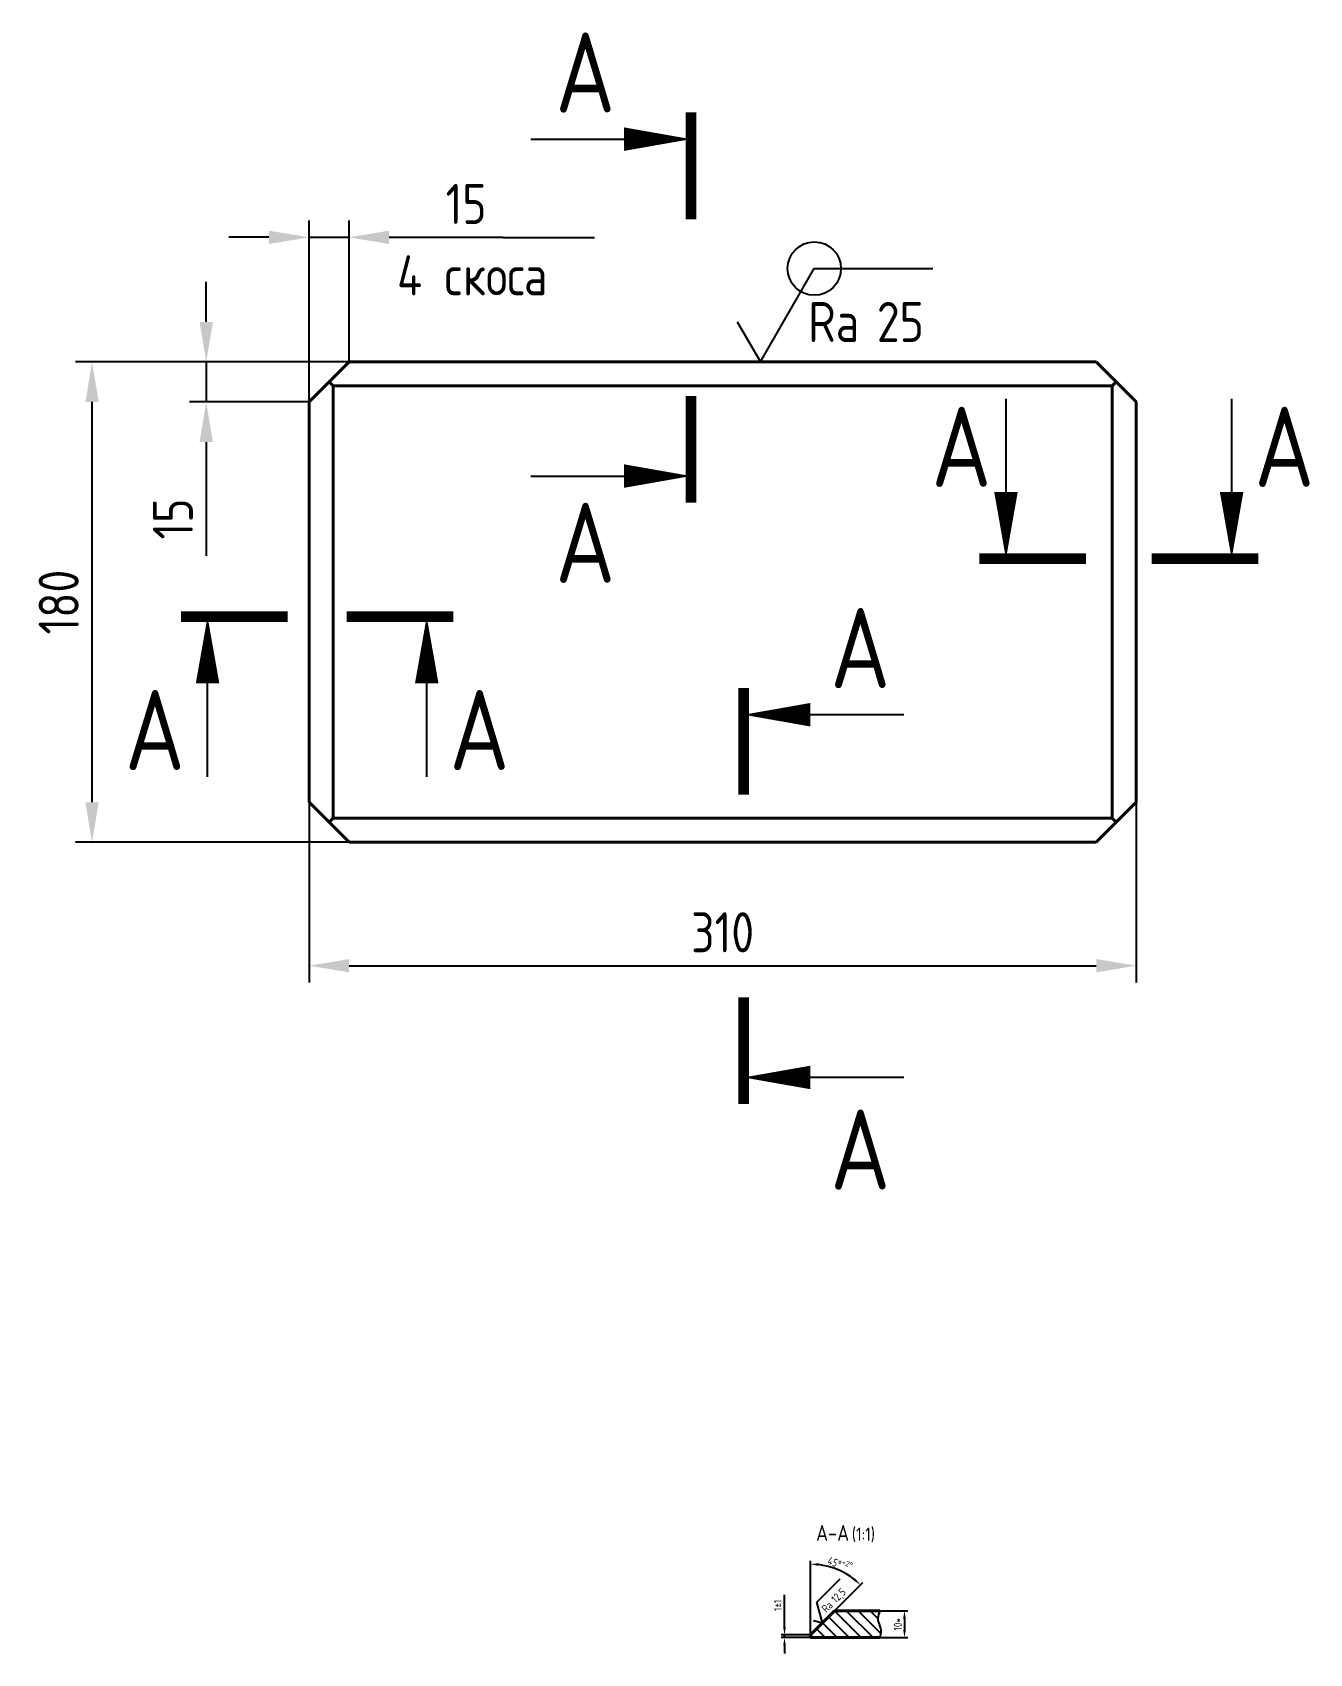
# Model space of a CAD drawing. Header units: millimetres. Extents: x -280 to 198, y -867 to -259.
import ezdxf
from ezdxf.enums import TextEntityAlignment as Align

# ---------------------------------------------------------------- set-up
doc = ezdxf.new("R2010")
doc.units = ezdxf.units.MM
for name, color, linetype in [('Bord', 1, 'Continuous'), ('DIM', 7, 'Continuous'), ('HATCH', 2, 'Continuous'), ('Text', 3, 'Continuous'), ('Textb', 6, 'Continuous')]:
    doc.layers.add(name, color=color, linetype=linetype)
doc.layers.add('Cont', color=6, linetype='Continuous', lineweight=40)
doc.styles.add('Style1', font='romans.shx', dxfattribs={"width": 0.8})
doc.dimstyles.new('Lin', dxfattribs={"dimtxt": 3, "dimasz": 3, "dimexe": 1.25, "dimexo": 0, "dimgap": 1, "dimtad": 1, "dimdec": 3, "dimtxsty": 'Style1', "dimcen": 2.5, "dimclrt": 3, "dimadec": 0, "dimazin": 0, "dimtfac": 1, "dimtdec": 3, "dimtmove": 0, "dimatfit": 3, "dimldrblk": 'DOT', "dimfxl": 1, "dimarcsym": 0})
doc.dimstyles.new('Lin5', dxfattribs={"dimscale": 5, "dimtxt": 3, "dimasz": 3, "dimexe": 1.25, "dimexo": 0, "dimgap": 1, "dimtad": 1, "dimdec": 3, "dimtxsty": 'Style1', "dimcen": 2.5, "dimclrt": 3, "dimadec": 0, "dimazin": 0, "dimtfac": 1, "dimtdec": 3, "dimtmove": 0, "dimatfit": 3, "dimldrblk": 'DOT', "dimfxl": 1, "dimarcsym": 0})

# ---------------------------------------------------------------- blocks, each defined once
blk = doc.blocks.new('*D25')
at = {"layer": 'DIM', "color": 0, "lineweight": -2, "transparency": 16777216}
for p, q in [((37.27, -850.92), (47.78, -850.92)), ((46.53, -853.92), (46.53, -857.92)), ((37.28, -860.92), (47.78, -860.92))]:
    blk.add_line(p, q, dxfattribs=at)
at = {"layer": 'DIM', "color": 0, "transparency": 16777216}
for points in [[(46.03, -853.92), (47.03, -853.92), (46.53, -850.92)], [(46.03, -857.92), (47.03, -857.92), (46.53, -860.92)]]:
    blk.add_solid(points, dxfattribs=at)
at = {"layer": 'DIM', "color": 3, "transparency": 16777216, "insert": (44.03, -855.92), "char_height": 3, "attachment_point": 5, "rotation": 90, "style": 'Style1'}
blk.add_mtext('10*', dxfattribs=at)
blk = doc.blocks.new('_Dot')
at = {"color": 0, "linetype": 'ByBlock', "lineweight": -2}
blk.add_line((-0.5, 0), (-1, 0), dxfattribs=at)
at = {"color": 0, "linetype": 'ByBlock', "const_width": 0.5}
blk.add_lwpolyline([(-0.25, 0, 1), (0.25, 0, 1)], format="xyb", close=True, dxfattribs=at)
blk = doc.blocks.new('*D26')
at = {"layer": 'DIM', "color": 0, "lineweight": -2, "transparency": 16777216}
for p, q in [((1.57, -856.92), (1.57, -844.92)), ((11.28, -859.92), (0.32, -859.92)), ((11.28, -860.92), (0.32, -860.92)), ((1.57, -860.92), (1.57, -859.92)), ((1.57, -863.92), (1.57, -866.92))]:
    blk.add_line(p, q, dxfattribs=at)
at = {"layer": 'DIM', "color": 0, "transparency": 16777216}
for points in [[(1.07, -856.92), (2.07, -856.92), (1.57, -859.92)], [(1.07, -863.92), (2.07, -863.92), (1.57, -860.92)]]:
    blk.add_solid(points, dxfattribs=at)
at = {"layer": 'DIM', "color": 3, "transparency": 16777216, "insert": (-0.93, -848.83), "char_height": 3, "attachment_point": 5, "rotation": 90, "style": 'Style1'}
blk.add_mtext('\\A1;1%%p1', dxfattribs=at)
blk = doc.blocks.new('ZNAK02')
at = {"layer": 'Textb', "style": 'Style1', "width": 0.8}
blk.add_attdef('А-А', text='', height=6, dxfattribs=at).set_placement((13.92, -0.06), align=Align.RIGHT)
blk.add_attdef('SC(1)', (14.94, -0.06), '', height=5, dxfattribs=at)
blk = doc.blocks.new('*D27')
at = {"layer": 'DIM', "color": 0, "lineweight": -2, "transparency": 16777216}
for p, q in [((11.28, -859.92), (11.28, -832.14)), ((20.28, -850.92), (30.92, -840.28))]:
    blk.add_line(p, q, dxfattribs=at)
blk.add_arc((11.28, -859.92), 26.52, 51.4841, 83.5159, dxfattribs=at)
at = {"layer": 'DIM', "color": 0, "transparency": 16777216}
for points in [[(14.25, -834.06), (14.3, -833.06), (11.28, -833.39)], [(28.13, -838.79), (27.46, -839.54), (30.03, -841.16)]]:
    blk.add_solid(points, dxfattribs=at)
at = {"layer": 'DIM', "color": 3, "transparency": 16777216, "insert": (22.39, -833.1), "char_height": 3, "attachment_point": 5, "rotation": 337.5, "style": 'Style1'}
blk.add_mtext('\\A1;45°{\\H0.7x;\\S+2°^ ;}', dxfattribs=at)
blk = doc.blocks.new('*D28')
at = {"layer": 'DIM', "color": 0, "lineweight": -2, "transparency": 16777216}
for p, q in [((-176.62, -547.82), (-176.62, -615.35)), ((133.38, -547.82), (133.38, -615.35)), ((-161.62, -609.1), (118.38, -609.1))]:
    blk.add_line(p, q, dxfattribs=at)
at = {"layer": 'DIM', "color": 0, "transparency": 16777216}
for points in [[(-161.62, -606.6), (-161.62, -611.6), (-176.62, -609.1)], [(118.38, -606.6), (118.38, -611.6), (133.38, -609.1)]]:
    blk.add_solid(points, dxfattribs=at)
at = {"layer": 'DIM', "color": 3, "transparency": 16777216, "insert": (-21.62, -596.6), "char_height": 15, "attachment_point": 5, "style": 'Style1'}
blk.add_mtext('310', dxfattribs=at)
blk = doc.blocks.new('*D29')
at = {"layer": 'DIM', "color": 0, "lineweight": -2, "transparency": 16777216}
for p, q in [((-161.62, -382.82), (-264.17, -382.82)), ((-257.92, -547.82), (-257.92, -397.82)), ((-161.62, -562.82), (-264.17, -562.82))]:
    blk.add_line(p, q, dxfattribs=at)
at = {"layer": 'DIM', "color": 0, "transparency": 16777216}
for points in [[(-260.42, -397.82), (-255.42, -397.82), (-257.92, -382.82)], [(-260.42, -547.82), (-255.42, -547.82), (-257.92, -562.82)]]:
    blk.add_solid(points, dxfattribs=at)
at = {"layer": 'DIM', "color": 3, "transparency": 16777216, "insert": (-270.42, -472.82), "char_height": 15, "attachment_point": 5, "rotation": 90, "style": 'Style1'}
blk.add_mtext('180', dxfattribs=at)
blk = doc.blocks.new('*D30')
at = {"layer": 'DIM', "color": 0, "lineweight": -2, "transparency": 16777216}
for p, q in [((-215.14, -367.82), (-215.14, -352.82)), ((-161.62, -382.82), (-221.39, -382.82)), ((-215.14, -382.82), (-215.14, -397.82)), ((-176.62, -397.82), (-221.39, -397.82)), ((-215.14, -412.82), (-215.14, -455.53))]:
    blk.add_line(p, q, dxfattribs=at)
at = {"layer": 'DIM', "color": 0, "transparency": 16777216}
for points in [[(-217.64, -367.82), (-212.64, -367.82), (-215.14, -382.82)], [(-217.64, -412.82), (-212.64, -412.82), (-215.14, -397.82)]]:
    blk.add_solid(points, dxfattribs=at)
at = {"layer": 'DIM', "color": 3, "transparency": 16777216, "insert": (-227.64, -441.67), "char_height": 15, "attachment_point": 5, "rotation": 90, "style": 'Style1'}
blk.add_mtext('15', dxfattribs=at)
blk = doc.blocks.new('*D31')
at = {"layer": 'DIM', "color": 0, "lineweight": -2, "transparency": 16777216}
for p, q in [((-176.62, -399.09), (-176.62, -329.86)), ((-161.62, -382.82), (-161.62, -329.86)), ((-191.62, -336.11), (-206.62, -336.11)), ((-176.62, -336.11), (-161.62, -336.11)), ((-146.62, -336.11), (-103.91, -336.11))]:
    blk.add_line(p, q, dxfattribs=at)
at = {"layer": 'DIM', "color": 0, "transparency": 16777216}
for points in [[(-191.62, -333.61), (-191.62, -338.61), (-176.62, -336.11)], [(-146.62, -333.61), (-146.62, -338.61), (-161.62, -336.11)]]:
    blk.add_solid(points, dxfattribs=at)
at = {"layer": 'DIM', "color": 3, "transparency": 16777216, "insert": (-117.76, -323.61), "char_height": 15, "attachment_point": 5, "style": 'Style1'}
blk.add_mtext('15', dxfattribs=at)
blk = doc.blocks.new('sherISO_01')
at = {"layer": 'Text'}
blk.add_line((4.04, 7), (16.36, 7), dxfattribs=at)
blk.add_lwpolyline([(-1.73, 3), (0, 0), (4.04, 7)], dxfattribs=at)
at = {"layer": 'Text', "style": 'Style1', "width": 0.8}
blk.add_text('Ra', height=3, dxfattribs=at).set_placement((3.58, 1.5))
blk.add_attdef('12,5', (8.73, 1.5), '', height=3, dxfattribs=at)
blk = doc.blocks.new('A$C6CF913E7')
at = {"layer": 'Text'}
blk.add_circle((0, 0), 2, dxfattribs=at)
blk = doc.blocks.new('sherISO_07')
at = {"layer": 'Text'}
blk.add_line((4.04, 7), (12.93, 7), dxfattribs=at)
blk.add_lwpolyline([(-1.73, 3), (0, 0), (4.04, 7)], dxfattribs=at)
blk.add_blockref('A$C6CF913E7', (4.04, 7))
at = {"layer": 'Text', "style": 'Style1', "width": 0.8}
blk.add_text('Ra', height=3, dxfattribs=at).set_placement((3.58, 1.5))
blk.add_attdef('25', (8.73, 1.5), '', height=3, dxfattribs=at)
blk = doc.blocks.new('razrez05')
at = {"layer": 'Text', "const_width": 0.8}
blk.add_lwpolyline([(-2, 0), (6, 0)], dxfattribs=at)
at = {"layer": 'Text'}
blk.add_lwpolyline([(0, 0, 0, 1.76, 0), (0, -5, 1.76, 1.76, 0)], format="xyseb", dxfattribs=at)
blk.add_lwpolyline([(0, -12), (0, -5)], dxfattribs=at)
at = {"layer": 'Textb', "style": 'Style1', "width": 0.8}
blk.add_attdef('А', text='', height=6, dxfattribs=at).set_placement((-1.7, -11.5, 39), align=Align.RIGHT)
blk = doc.blocks.new('razrez06')
at = {"layer": 'Text', "const_width": 0.8}
blk.add_lwpolyline([(2, 0), (-6, 0)], dxfattribs=at)
at = {"layer": 'Text'}
blk.add_lwpolyline([(0, 0, 0, 1.76, 0), (0, -5, 1.76, 1.76, 0)], format="xyseb", dxfattribs=at)
blk.add_lwpolyline([(0, -12), (0, -5)], dxfattribs=at)
at = {"layer": 'Textb', "style": 'Style1', "width": 0.8}
blk.add_attdef('А', (1.7, -11.5), '', height=6, dxfattribs=at)
blk = doc.blocks.new('razrez01')
at = {"layer": 'Text', "const_width": 0.8}
blk.add_lwpolyline([(0, 2), (0, -6)], dxfattribs=at)
at = {"layer": 'Text'}
blk.add_lwpolyline([(-12, 0), (-5, 0)], dxfattribs=at)
blk.add_lwpolyline([(0, 0, 0, 1.76, 0), (-5, 0, 1.76, 1.76, 0)], format="xyseb", dxfattribs=at)
at = {"layer": 'Textb', "style": 'Style1', "width": 0.8}
blk.add_attdef('A', (-10.16, 2), '', height=6, dxfattribs=at)
blk = doc.blocks.new('razrez02')
at = {"layer": 'Text', "const_width": 0.8}
blk.add_lwpolyline([(0, 6), (0, -2)], dxfattribs=at)
at = {"layer": 'Text'}
blk.add_lwpolyline([(-12, 0), (-5, 0)], dxfattribs=at)
blk.add_lwpolyline([(0, 0, 0, 1.76, 0), (-5, 0, 1.76, 1.76, 0)], format="xyseb", dxfattribs=at)
at = {"layer": 'Textb', "style": 'Style1', "width": 0.8}
blk.add_attdef('А', (-10.16, -8), '', height=6, dxfattribs=at)
blk = doc.blocks.new('razrez07')
at = {"layer": 'Text'}
blk.add_lwpolyline([(0, 12), (0, 5)], dxfattribs=at)
blk.add_lwpolyline([(0, 0, 0, 1.76, 0), (0, 5, 1.76, 1.76, 0)], format="xyseb", dxfattribs=at)
at = {"layer": 'Text', "const_width": 0.8}
blk.add_lwpolyline([(-2, 0), (6, 0)], dxfattribs=at)
at = {"layer": 'Textb', "style": 'Style1', "width": 0.8}
blk.add_attdef('А', (-5.59, 5.4), '', height=6, dxfattribs=at)
blk = doc.blocks.new('razrez08')
at = {"layer": 'Text'}
blk.add_lwpolyline([(0, 12), (0, 5)], dxfattribs=at)
blk.add_lwpolyline([(0, 0, 0, 1.76, 0), (0, 5, 1.76, 1.76, 0)], format="xyseb", dxfattribs=at)
at = {"layer": 'Text', "const_width": 0.8}
blk.add_lwpolyline([(2, 0), (-6, 0)], dxfattribs=at)
at = {"layer": 'Textb', "style": 'Style1', "width": 0.8}
blk.add_attdef('А', (1.7, 5.4), '', height=6, dxfattribs=at)
blk = doc.blocks.new('razrez03')
at = {"layer": 'Text', "const_width": 0.8}
blk.add_lwpolyline([(0, 2), (0, -6)], dxfattribs=at)
at = {"layer": 'Text'}
blk.add_lwpolyline([(0, 0, 0, 1.76, 0), (5, 0, 1.76, 1.76, 0)], format="xyseb", dxfattribs=at)
blk.add_lwpolyline([(12, 0), (5, 0)], dxfattribs=at)
at = {"layer": 'Textb', "style": 'Style1', "width": 0.8}
blk.add_attdef('A', (6.5, 2), '', height=6, dxfattribs=at)
blk = doc.blocks.new('razrez04')
at = {"layer": 'Text', "const_width": 0.8}
blk.add_lwpolyline([(0, 6), (0, -2)], dxfattribs=at)
at = {"layer": 'Text'}
blk.add_lwpolyline([(0, 0, 0, 1.76, 0), (5, 0, 1.76, 1.76, 0)], format="xyseb", dxfattribs=at)
blk.add_lwpolyline([(12, 0), (5, 0)], dxfattribs=at)
at = {"layer": 'Textb', "style": 'Style1', "width": 0.8}
blk.add_attdef('A', (6.5, -8.4), '', height=6, dxfattribs=at)

msp = doc.modelspace()

# ---------------------------------------------------------------- hatches: boundary and pattern name
at = {"layer": 'HATCH'}
h = msp.add_hatch(dxfattribs=at)
h.set_pattern_fill('ANSI31', color=256, angle=90)
edge = h.paths.add_edge_path()
edge.add_spline(control_points=[(37.2758, -860.9166), (37.5063, -860.1309), (38.2195, -857.6995), (35.9069, -854.3808), (36.9044, -851.8401), (37.2669, -850.9166)], knot_values=[0, 0, 0, 0, 2.39467105, 7.40966556, 10.27288337, 10.27288337, 10.27288337, 10.27288337], degree=3, periodic=0)
edge.add_line((37.2669, -850.9166), (20.2801, -850.9166))
edge.add_line((20.2801, -850.9166), (11.2801, -859.9166))
edge.add_line((11.2801, -859.9166), (11.2801, -860.9166))
edge.add_line((11.2801, -860.9166), (37.2758, -860.9166))

# ---------------------------------------------------------------- linework, layer by layer
at = {"layer": 'Bord'}
msp.add_open_spline([(37.2669, -850.9166), (36.9044, -851.8401), (35.9069, -854.3808), (38.2195, -857.6995), (37.5063, -860.1309), (37.2758, -860.9166)], degree=3, knots=[0, 0, 0, 0, 2.86321781, 7.87821232, 10.27288337, 10.27288337, 10.27288337, 10.27288337], dxfattribs=at)
at = {"layer": 'Cont'}
for p, q in [((-161.62, -382.8171), (-176.62, -397.8171)), ((118.38, -382.8171), (-161.62, -382.8171)), ((118.38, -382.8171), (133.38, -397.8171)), ((-167.616, -391.8171), (-169.118, -390.3151)), ((-167.62, -391.8171), (-167.62, -553.8171)), ((124.3759, -391.8171), (-167.62, -391.8171)), ((124.3759, -391.8171), (125.8779, -390.3151)), ((124.3759, -391.8171), (124.3759, -553.8171)), ((-176.62, -397.8171), (-176.62, -547.8171)), ((133.3759, -397.8131), (133.3759, -547.8212)), ((-161.62, -562.8171), (-176.62, -547.8171)), ((118.38, -562.8171), (133.38, -547.8171)), ((-167.616, -553.8171), (-169.118, -555.3192)), ((124.3759, -553.8171), (-167.62, -553.8171)), ((124.3759, -553.8171), (125.8779, -555.3192)), ((118.38, -562.8171), (-161.62, -562.8171)), ((11.2801, -859.9166), (20.2801, -850.9166)), ((37.2669, -850.9166), (20.2801, -850.9166)), ((11.2801, -860.9166), (11.2801, -859.9166)), ((37.2758, -860.9166), (11.2801, -860.9166))]:
    msp.add_line(p, q, dxfattribs=at)
at = {"layer": 'DIM'}
msp.add_line((-103.9058, -336.1128), (-69.6805, -336.1128), dxfattribs=at)

# ---------------------------------------------------------------- block references
at = {"layer": 'Cont'}
msp.add_blockref('ZNAK02', (11.8782, -824.623), dxfattribs=at).add_auto_attribs({'А-А': 'А-А', 'SC(1)': '(1:1)'})
at = {"layer": 'DIM', "xscale": 5, "yscale": 5, "zscale": 5}
for name, p, values in [('razrez01', (-33.5247, -299.3106), {'A': 'А'}), ('sherISO_07', (-7.4693, -382.8171), {'25': '25'}), ('razrez02', (-33.5247, -425.5841), {'А': 'А'}), ('razrez07', (84.5635, -456.6026), {'А': 'А'}), ('razrez08', (169.1261, -456.6026), {'А': 'А'}), ('razrez05', (-214.6345, -478.2618), {'А': 'А'}), ('razrez06', (-132.5079, -478.2618), {'А': 'А'}), ('razrez03', (-13.7699, -515.0383), {'A': 'А'}), ('razrez04', (-13.7699, -650.9879), {'A': 'А'})]:
    msp.add_blockref(name, p, dxfattribs=at).add_auto_attribs(values)
at = {"layer": 'DIM', "rotation": 45.00000000000142}
msp.add_blockref('sherISO_01', (15.7801, -855.4166), dxfattribs=at).add_auto_attribs({'12,5': '12,5'})

# ---------------------------------------------------------------- texts
at = {"layer": 'Text', "style": 'Style1', "width": 0.8}
msp.add_text('4 cкоса', height=15, dxfattribs=at).set_placement((-143.6398, -357.8548))

# ---------------------------------------------------------------- dimensions: what is measured, and where the dimension line sits
at = {"layer": 'DIM'}
for base, p1, p2, picture, middle in [((-161.62, -336.1128), (-176.62, -399.091), (-161.62, -382.8171), '*D31', (-117.7629, -323.6128)), ((133.38, -609.0999), (-176.62, -547.8171), (133.38, -547.8171), '*D28', (-21.62, -596.5999))]:
    dim = msp.add_linear_dim(base=base, p1=p1, p2=p2, dimstyle='Lin5', dxfattribs=at)
    dim.commit()
    dim.dimension.update_dxf_attribs({"geometry": picture, "text_midpoint": middle})
for base, p1, p2, picture, middle in [((-215.1382, -397.8171), (-161.62, -382.8171), (-176.62, -397.8171), '*D30', (-227.6382, -441.6743)), ((-257.9233, -382.8171), (-161.62, -562.8171), (-161.62, -382.8171), '*D29', (-270.4233, -472.8171))]:
    dim = msp.add_linear_dim(base=base, p1=p1, p2=p2, angle=90, dimstyle='Lin5', dxfattribs=at)
    dim.commit()
    dim.dimension.update_dxf_attribs({"geometry": picture, "text_midpoint": middle})
dim = msp.add_angular_dim_2l(base=(24.5417, -836.9469), line1=((11.2801, -860.9166), (11.2801, -859.9166)), line2=((11.2801, -859.9166), (20.2801, -850.9166)), text='\\A1;<>{\\H0.7x;\\S+2°^ ;}', dimstyle='Lin', dxfattribs=at)
dim.commit()
dim.dimension.update_dxf_attribs({"geometry": '*D27', "text_midpoint": (22.3868, -833.1027)})
dim = msp.add_linear_dim(base=(1.5697, -859.9166), p1=(11.2801, -860.9166), p2=(11.2801, -859.9166), angle=90, text='\\A1;<>%%p1', dimstyle='Lin', override={"dimtp": 0, "dimtm": 0, "dimtdec": 3, "dimtzin": 8}, dxfattribs=at)
dim.commit()
dim.dimension.update_dxf_attribs({"geometry": '*D26', "text_midpoint": (1.5697, -848.8309), "dimtype": 160})
dim = msp.add_linear_dim(base=(46.5264, -860.9166), p1=(37.2669, -850.9166), p2=(37.2758, -860.9166), angle=90, text='<>*', dimstyle='Lin', dxfattribs=at)
dim.commit()
dim.dimension.update_dxf_attribs({"geometry": '*D25', "text_midpoint": (44.0264, -855.9166)})

doc.saveas('drawing.dxf')
